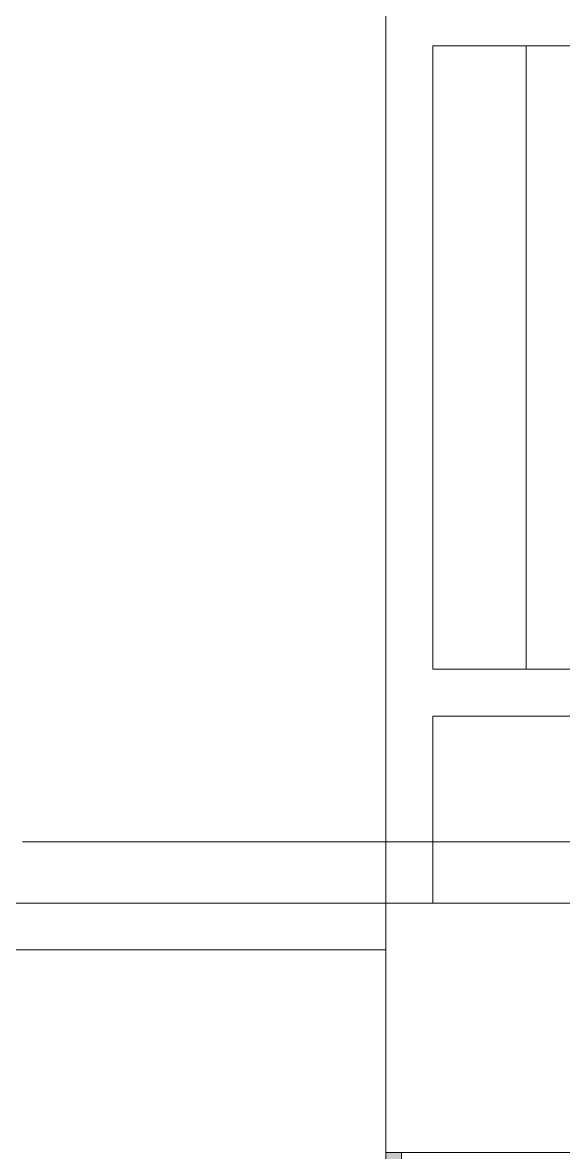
# Model space of a CAD drawing. Header units: metres. Extents: x -13194 to 152406, y -14653 to 29421.
# Drawn here: x 87543.3 to 87717, y 1600 to 1962.5 of the extents above; entities that cross this region are included whole.
import ezdxf

# ---------------------------------------------------------------- set-up
doc = ezdxf.new("R2010")
doc.units = ezdxf.units.M
doc.header["$LTSCALE"] = 100
doc.header["$MEASUREMENT"] = 0
doc.layers.get('0').update_dxf_attribs({"color": 9, "lineweight": 9})
for name, color, linetype, lineweight in [('00', 9, 'Continuous', 9), ('01', 9, 'Continuous', 9), ('06D', 9, 'Continuous', 9), ('10', 9, 'Continuous', 9), ('21_mahal200', 9, 'Continuous', 9)]:
    doc.layers.add(name, color=color, linetype=linetype, lineweight=lineweight)
doc.styles.add('MuuM_TEXT-STANDART', font='ARIALN.TTF')
doc.dimstyles.new('MuuM_DIM200', dxfattribs={"dimscale": 20, "dimtxt": 2, "dimasz": 1, "dimexe": 1, "dimexo": 1, "dimgap": 1, "dimtad": 1, "dimdec": 1, "dimrnd": 0.5, "dimdsep": 46, "dimtxsty": 'MuuM_TEXT-STANDART', "dimblk": 'ARCHTICK', "dimcen": 0, "dimdle": 0.15, "dimclrd": 256, "dimclre": 256, "dimclrt": 256, "dimadec": 0, "dimazin": 0, "dimtfac": 5, "dimtdec": 1, "dimtix": 1, "dimtmove": 2, "dimatfit": 3, "dimldrblk": 'DOT', "dimfxl": 3, "dimfxlon": 1, "dimtolj": 1, "dimlwd": -1, "dimlwe": -1, "dimarcsym": 0})

# ---------------------------------------------------------------- blocks, each defined once
blk = doc.blocks.new('p-kolon_80x80')
blk.add_lwpolyline([(-40, -40), (40, -40), (40, 40), (-40, 40)], close=True)
blk = doc.blocks.new('1.Bod.Ara.Sitatik Elk')
at = {"layer": '01'}
blk.add_blockref('p-kolon_80x80', (3700, -6990), dxfattribs=at)
blk = doc.blocks.new('_ArchTick')
at = {"color": 0, "linetype": 'ByBlock', "const_width": 0.15}
blk.add_lwpolyline([(-0.5, -0.5), (0.5, 0.5)], dxfattribs=at)
blk = doc.blocks.new('_Dot')
at = {"color": 0, "linetype": 'ByBlock', "lineweight": -2}
blk.add_line((-0.5, 0), (-1, 0), dxfattribs=at)
at = {"color": 0, "linetype": 'ByBlock', "const_width": 0.5}
blk.add_lwpolyline([(-0.25, 0, 1), (0.25, 0, 1)], format="xyb", close=True, dxfattribs=at)
blk = doc.blocks.new('prf-10x10')
blk.add_lwpolyline([(-5, -5), (5, -5), (5, 5), (-5, 5)], close=True)
at = {"color": 255}
blk.add_solid([(-5, -5), (5, -5), (-5, 5), (5, 5)], dxfattribs=at)
at = {"layer": '10'}
blk.add_point((0, 0), dxfattribs=at)
blk = doc.blocks.new('p-dog-ser-720')
at = {"layer": '10', "xscale": 0.5, "yscale": 0.5, "rotation": 180}
blk.add_blockref('prf-10x10', (2.5, 717.5), dxfattribs=at)
blk = doc.blocks.new('1.Bod.Ara.Mimari Elk')
at = {"layer": '00'}
for points in [[(3660, -6660), (3660, -6660), (3660, -6950)], [(3895, -6832.5), (3895, -6875), (3675, -6875), (3675, -6675), (3855, -6675)], [(3910, -6832.5), (3910, -6910), (3895, -6910), (3895, -6890), (3675, -6890), (3675, -6950)]]:
    blk.add_lwpolyline(points, dxfattribs=at)
at = {"layer": '06D'}
blk.add_lwpolyline([(3705, -6675), (3705, -6675), (3705, -6875)], dxfattribs=at)
blk.add_lwpolyline([(3040, -6950), (3660, -6950), (3660, -6965), (3040, -6965)], close=True, dxfattribs=at)
blk.add_blockref('p-dog-ser-720', (3660, -7750))
at = {"layer": '21_mahal200'}
blk.add_leader([(3767.06, -6930.35), (3543.34, -6930.35)], dimstyle='MuuM_DIM200', override={"dimasz": 1, "dimfxl": 10}, dxfattribs=at)

msp = doc.modelspace()

# ---------------------------------------------------------------- block references
for name in ['1.Bod.Ara.Mimari Elk', '1.Bod.Ara.Sitatik Elk']:
    msp.add_blockref(name, (84000, 8630))

doc.saveas('drawing.dxf')
